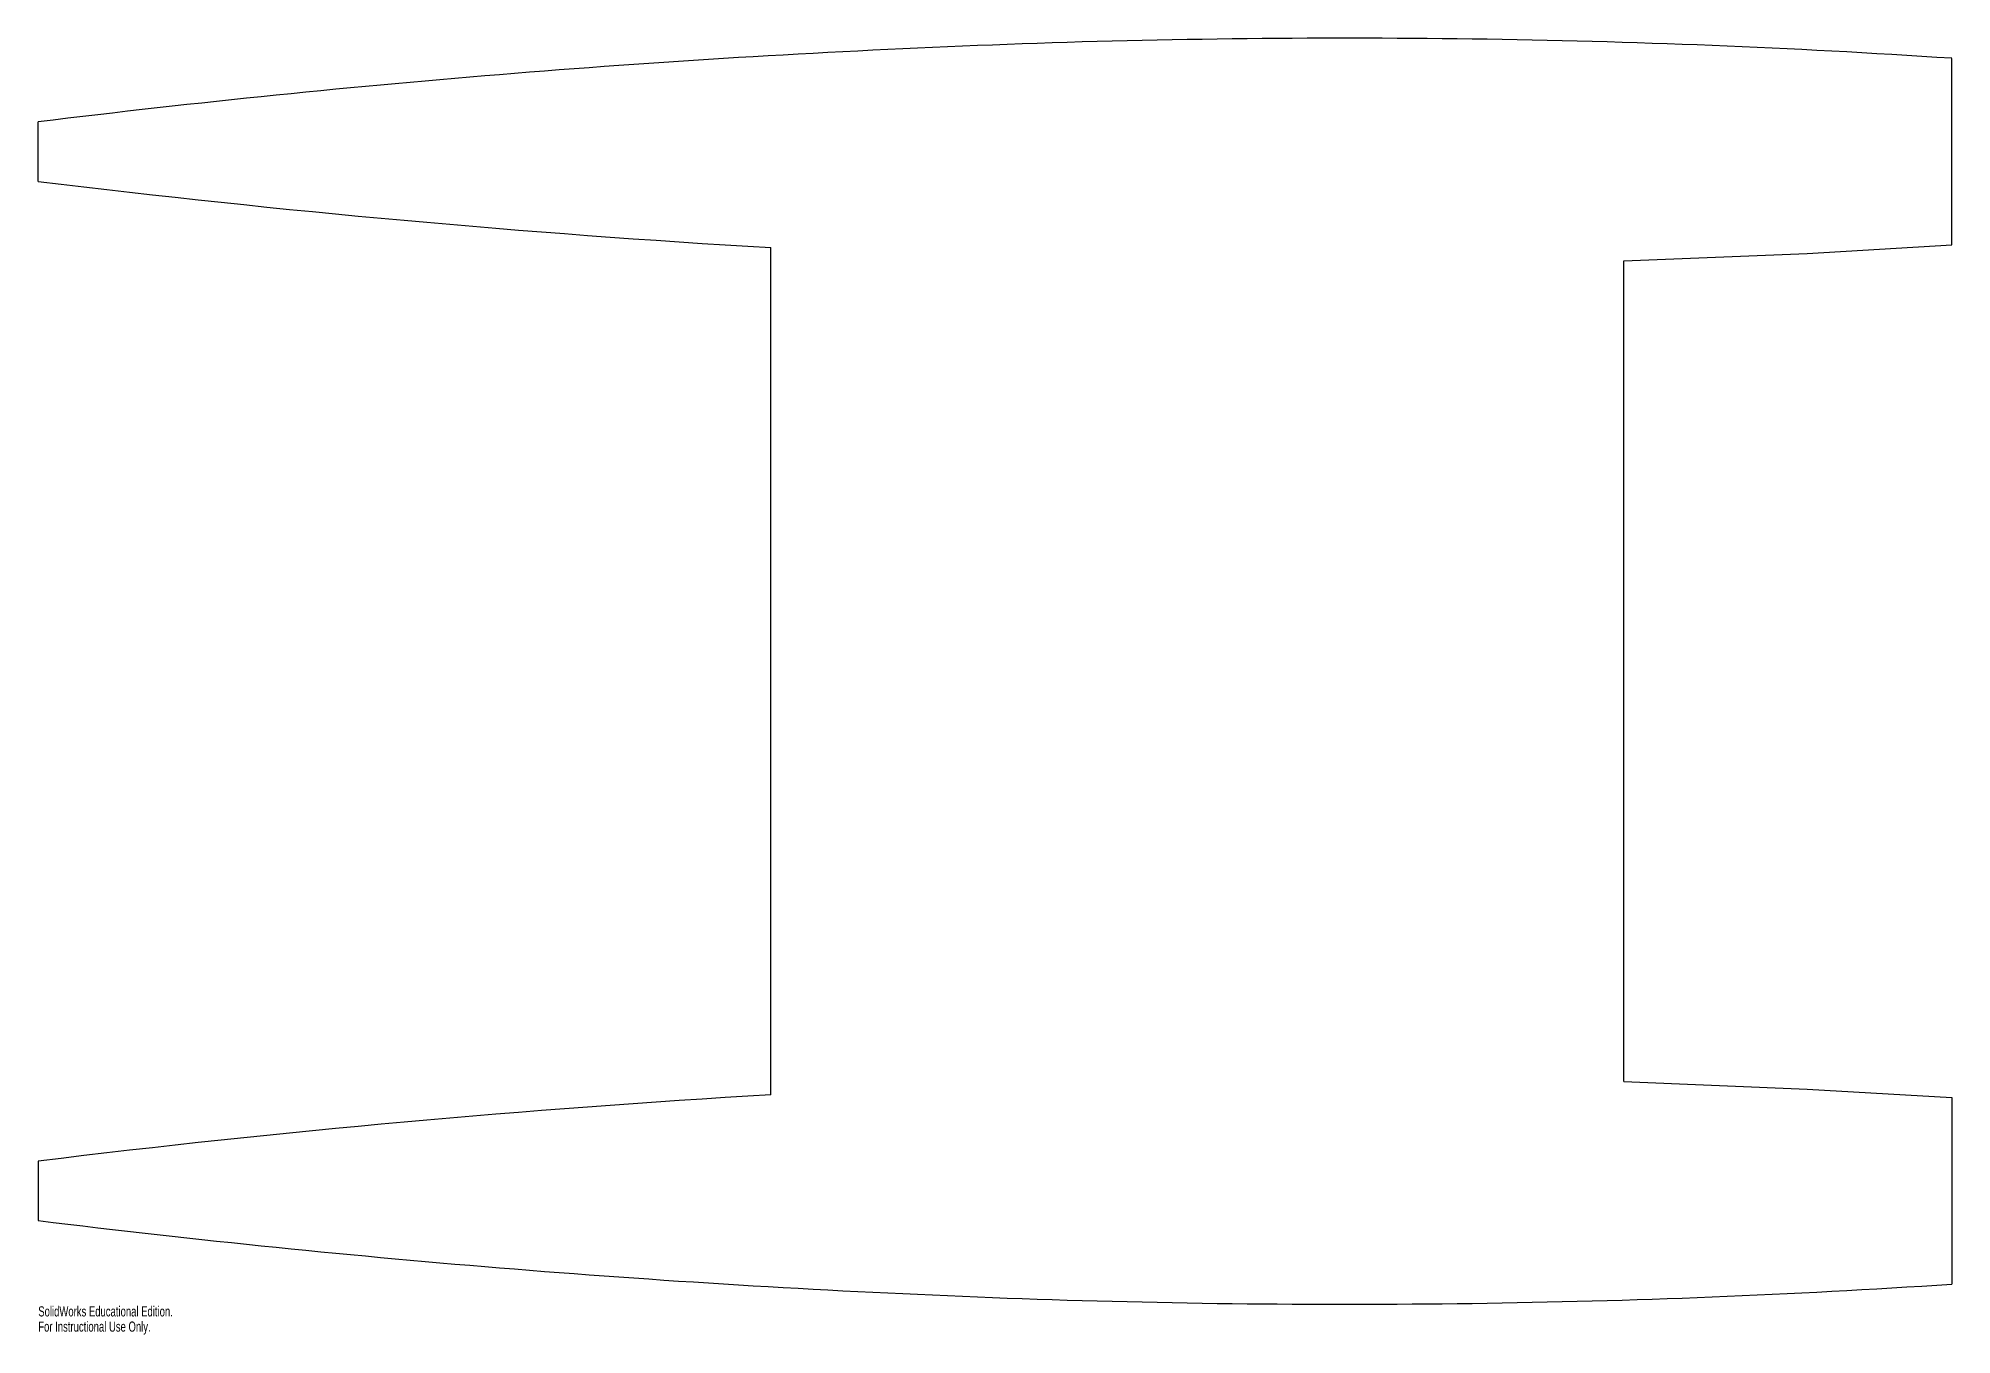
# Model space of a CAD drawing. Header units: inches. Extents: x -17.9 to 18, y -2.7 to 21.6.
import ezdxf

# ---------------------------------------------------------------- set-up
doc = ezdxf.new("R2010")
doc.units = ezdxf.units.IN
doc.header["$MEASUREMENT"] = 0
doc.styles.add('SLDTEXTSTYLE0', font='TXT', dxfattribs={"width": 0.7})

msp = doc.modelspace()

# ---------------------------------------------------------------- linework, layer by layer
at = {"color": 7, "linetype": 'Continuous'}
for p, q in [((18, 19.5), (18, 21.25)), ((-17.9, 18.942), (-17.9, 20.058)), ((18, 17.75), (18, 19.5)), ((-4.155, 1.801), (-4.155, 17.699)), ((11.845, 2.049), (11.845, 17.451)), ((18, 1.75), (18, 0)), ((-17.9, 0.558), (-17.9, -0.558)), ((18, 0), (18, -1.75))]:
    msp.add_line(p, q, dxfattribs=at)
at = {"color": 7, "linetype": 'Continuous', "flags": 128}
for points in [[(11.845, 17.451), (15.285, 17.59), (18, 17.75)], [(11.845, 2.049), (15.285, 1.91), (18, 1.75)]]:
    msp.add_lwpolyline(points, dxfattribs=at)
at = {"color": 7, "linetype": 'Continuous'}
for centre, radius, start, end in [((6.615, -150.353), 171.981, 86.20424, 92.20431), ((8.224, -192.369), 214.027, 92.20203, 97.01086), ((8.632, 235.599), 218.275, 263.01835, 266.64174), ((8.632, -216.099), 218.275, 93.35826, 96.98165), ((8.224, 211.869), 214.027, 262.98914, 267.79797), ((6.615, 169.853), 171.981, 267.79569, 273.79576)]:
    msp.add_arc(centre, radius, start, end, dxfattribs=at)

# ---------------------------------------------------------------- texts
at = {"color": 7, "linetype": 'Continuous', "char_height": 0.1903, "attachment_point": 1, "style": 'SLDTEXTSTYLE0'}
for s, insert in [('SolidWorks Educational Edition.', (-17.9, -2.167)), ('For Instructional Use Only.', (-17.9, -2.453))]:
    msp.add_mtext(s, dxfattribs=dict(at, insert=insert))

doc.saveas('drawing.dxf')
